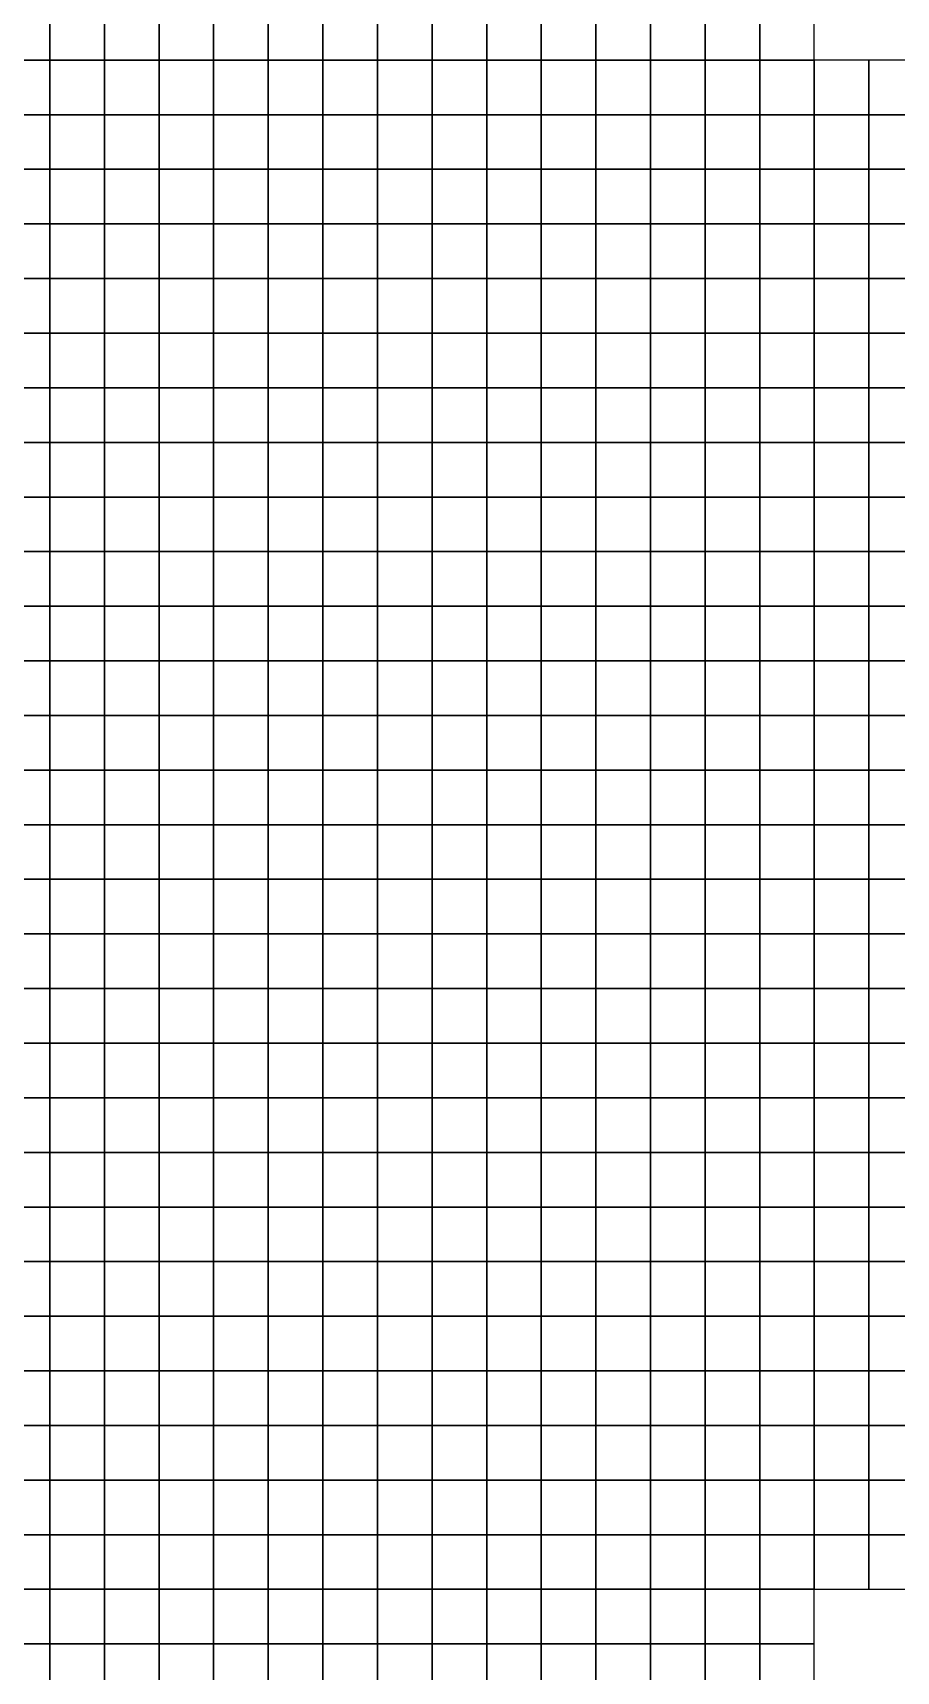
# Model space of a CAD drawing. Extents: x -2.8 to 74.5, y -0.2 to 18.4.
# Drawn here: x 2.91 to 6.07, y 5.9 to 11.9 of the extents above; entities that cross this region are included whole.
import ezdxf

# ---------------------------------------------------------------- set-up
doc = ezdxf.new("R2010")
doc.units = 0
doc.header["$MEASUREMENT"] = 0
doc.layers.add('layer_elements', color=7, linetype='Continuous')

msp = doc.modelspace()

# ---------------------------------------------------------------- linework, layer by layer
at = {"layer": 'layer_elements', "color": 51, "true_color": 0xffff73}
for points in [[(2.77, 11.8), (2.97, 11.8), (2.97, 12), (2.77, 12)], [(2.97, 11.8), (3.17, 11.8), (3.17, 12), (2.97, 12)], [(3.17, 11.8), (3.37, 11.8), (3.37, 12), (3.17, 12)], [(3.37, 11.8), (3.57, 11.8), (3.57, 12), (3.37, 12)], [(3.57, 11.8), (3.77, 11.8), (3.77, 12), (3.57, 12)], [(3.77, 11.8), (3.97, 11.8), (3.97, 12), (3.77, 12)], [(3.97, 11.8), (4.17, 11.8), (4.17, 12), (3.97, 12)], [(4.17, 11.8), (4.37, 11.8), (4.37, 12), (4.17, 12)], [(4.37, 11.8), (4.57, 11.8), (4.57, 12), (4.37, 12)], [(4.57, 11.8), (4.77, 11.8), (4.77, 12), (4.57, 12)], [(4.77, 11.8), (4.97, 11.8), (4.97, 12), (4.77, 12)], [(4.97, 11.8), (5.17, 11.8), (5.17, 12), (4.97, 12)], [(5.17, 11.8), (5.37, 11.8), (5.37, 12), (5.17, 12)], [(5.57, 11.8, 0), (5.77, 11.8), (5.77, 12), (5.57, 12, 0)], [(2.77, 11.6), (2.97, 11.6), (2.97, 11.8), (2.77, 11.8)], [(2.97, 11.6), (3.17, 11.6), (3.17, 11.8), (2.97, 11.8)], [(3.17, 11.6), (3.37, 11.6), (3.37, 11.8), (3.17, 11.8)], [(3.37, 11.6), (3.57, 11.6), (3.57, 11.8), (3.37, 11.8)], [(3.57, 11.6), (3.77, 11.6), (3.77, 11.8), (3.57, 11.8)], [(3.77, 11.6), (3.97, 11.6), (3.97, 11.8), (3.77, 11.8)], [(3.97, 11.6), (4.17, 11.6), (4.17, 11.8), (3.97, 11.8)], [(4.17, 11.6), (4.37, 11.6), (4.37, 11.8), (4.17, 11.8)], [(4.37, 11.6), (4.57, 11.6), (4.57, 11.8), (4.37, 11.8)], [(4.57, 11.6), (4.77, 11.6), (4.77, 11.8), (4.57, 11.8)], [(4.77, 11.6), (4.97, 11.6), (4.97, 11.8), (4.77, 11.8)], [(4.97, 11.6), (5.17, 11.6), (5.17, 11.8), (4.97, 11.8)], [(5.17, 11.6), (5.37, 11.6), (5.37, 11.8), (5.17, 11.8)], [(5.77, 11.6, 0), (5.97, 11.6), (5.97, 11.8), (5.77, 11.8)], [(5.97, 11.6), (6.17, 11.6), (6.17, 11.8), (5.97, 11.8)], [(3.77, 11.4), (3.97, 11.4), (3.97, 11.6), (3.77, 11.6)], [(3.97, 11.4), (4.17, 11.4), (4.17, 11.6), (3.97, 11.6)], [(4.17, 11.4), (4.37, 11.4), (4.37, 11.6), (4.17, 11.6)], [(4.37, 11.4), (4.57, 11.4), (4.57, 11.6), (4.37, 11.6)], [(4.57, 11.4), (4.77, 11.4), (4.77, 11.6), (4.57, 11.6)], [(4.77, 11.4), (4.97, 11.4), (4.97, 11.6), (4.77, 11.6)], [(4.97, 11.4), (5.17, 11.4), (5.17, 11.6), (4.97, 11.6)], [(5.17, 11.4), (5.37, 11.4), (5.37, 11.6), (5.17, 11.6)], [(4.17, 11.2), (4.37, 11.2), (4.37, 11.4), (4.17, 11.4)], [(4.37, 11.2), (4.57, 11.2), (4.57, 11.4), (4.37, 11.4)], [(4.77, 11.2), (4.97, 11.2), (4.97, 11.4), (4.77, 11.4)], [(4.97, 11.2), (5.17, 11.2), (5.17, 11.4), (4.97, 11.4)], [(5.17, 11.2), (5.37, 11.2), (5.37, 11.4), (5.17, 11.4)], [(5.37, 11.2), (5.57, 11.2), (5.57, 11.4), (5.37, 11.4)], [(4.37, 11), (4.57, 11), (4.57, 11.2), (4.37, 11.2)], [(4.97, 11), (5.17, 11), (5.17, 11.2), (4.97, 11.2)], [(5.17, 11), (5.37, 11), (5.37, 11.2), (5.17, 11.2)], [(5.37, 11), (5.57, 11), (5.57, 11.2), (5.37, 11.2)], [(5.57, 11), (5.77, 11), (5.77, 11.2), (5.57, 11.2)], [(5.77, 11), (5.97, 11), (5.97, 11.2), (5.77, 11.2)], [(5.97, 11), (6.17, 11), (6.17, 11.2), (5.97, 11.2)], [(5.77, 6.8), (5.97, 6.8), (5.97, 7), (5.77, 7)], [(5.97, 6.8), (6.17, 6.8), (6.17, 7), (5.97, 7)], [(5.17, 6.6), (5.37, 6.6), (5.37, 6.8), (5.17, 6.8)], [(5.37, 6.6), (5.57, 6.6), (5.57, 6.8), (5.37, 6.8)], [(5.57, 6.6), (5.77, 6.6), (5.77, 6.8), (5.57, 6.8)], [(5.77, 6.6), (5.97, 6.6), (5.97, 6.8), (5.77, 6.8)], [(5.97, 6.6), (6.17, 6.6), (6.17, 6.8), (5.97, 6.8)], [(5.17, 6.4), (5.37, 6.4), (5.37, 6.6), (5.17, 6.6)], [(5.77, 6.4, 0), (5.97, 6.4, 0), (5.97, 6.6), (5.77, 6.6)], [(5.17, 6.2), (5.37, 6.2), (5.37, 6.4), (5.17, 6.4)], [(5.77, 6.2), (5.97, 6.2), (5.97, 6.4, 0), (5.77, 6.4, 0)], [(5.97, 6.2), (6.17, 6.2), (6.17, 6.4, 0), (5.97, 6.4, 0)]]:
    msp.add_3dface(points, dxfattribs=at)
at = {"layer": 'layer_elements', "color": 171, "true_color": 0x8080ff}
for points in [[(5.37, 11.8), (5.57, 11.8, 0), (5.57, 12, 0), (5.37, 12)], [(2.77, 11.4), (2.97, 11.4), (2.97, 11.6), (2.77, 11.6)], [(2.97, 11.4), (3.17, 11.4), (3.17, 11.6), (2.97, 11.6)], [(3.17, 11.4), (3.37, 11.4), (3.37, 11.6), (3.17, 11.6)], [(3.37, 11.4), (3.57, 11.4), (3.57, 11.6), (3.37, 11.6)], [(3.57, 11.4), (3.77, 11.4), (3.77, 11.6), (3.57, 11.6)], [(2.77, 11.2), (2.97, 11.2), (2.97, 11.4), (2.77, 11.4)], [(2.97, 11.2), (3.17, 11.2), (3.17, 11.4), (2.97, 11.4)], [(3.17, 11.2), (3.37, 11.2), (3.37, 11.4), (3.17, 11.4)], [(3.37, 11.2), (3.57, 11.2), (3.57, 11.4), (3.37, 11.4)], [(3.57, 11.2), (3.77, 11.2), (3.77, 11.4), (3.57, 11.4)], [(3.77, 11.2), (3.97, 11.2), (3.97, 11.4), (3.77, 11.4)], [(3.97, 11.2), (4.17, 11.2), (4.17, 11.4), (3.97, 11.4)], [(4.57, 11.2), (4.77, 11.2), (4.77, 11.4), (4.57, 11.4)], [(2.77, 11), (2.97, 11), (2.97, 11.2), (2.77, 11.2)], [(2.97, 11), (3.17, 11), (3.17, 11.2), (2.97, 11.2)], [(3.17, 11), (3.37, 11), (3.37, 11.2), (3.17, 11.2)], [(3.37, 11), (3.57, 11), (3.57, 11.2), (3.37, 11.2)], [(3.57, 11), (3.77, 11), (3.77, 11.2), (3.57, 11.2)], [(3.77, 11), (3.97, 11), (3.97, 11.2), (3.77, 11.2)], [(3.97, 11), (4.17, 11), (4.17, 11.2), (3.97, 11.2)], [(4.17, 11), (4.37, 11), (4.37, 11.2), (4.17, 11.2)], [(4.57, 11), (4.77, 11), (4.77, 11.2), (4.57, 11.2)], [(4.77, 11), (4.97, 11), (4.97, 11.2), (4.77, 11.2)], [(2.77, 10.8), (2.97, 10.8), (2.97, 11), (2.77, 11)], [(2.97, 10.8), (3.17, 10.8), (3.17, 11), (2.97, 11)], [(3.17, 10.8), (3.37, 10.8), (3.37, 11), (3.17, 11)], [(3.37, 10.8), (3.57, 10.8), (3.57, 11), (3.37, 11)], [(3.57, 10.8), (3.77, 10.8), (3.77, 11), (3.57, 11)], [(3.77, 10.8), (3.97, 10.8), (3.97, 11), (3.77, 11)], [(3.97, 10.8), (4.17, 10.8), (4.17, 11), (3.97, 11)], [(4.17, 10.8), (4.37, 10.8), (4.37, 11), (4.17, 11)], [(4.37, 10.8), (4.57, 10.8), (4.57, 11), (4.37, 11)], [(4.57, 10.8), (4.77, 10.8), (4.77, 11), (4.57, 11)], [(4.77, 10.8), (4.97, 10.8), (4.97, 11), (4.77, 11)], [(4.97, 10.8), (5.17, 10.8), (5.17, 11), (4.97, 11)], [(5.17, 10.8), (5.37, 10.8), (5.37, 11), (5.17, 11)], [(5.37, 10.8), (5.57, 10.8), (5.57, 11), (5.37, 11)], [(5.57, 10.8), (5.77, 10.8), (5.77, 11), (5.57, 11)], [(5.77, 10.8), (5.97, 10.8), (5.97, 11), (5.77, 11)], [(5.97, 10.8), (6.17, 10.8), (6.17, 11), (5.97, 11)], [(2.77, 10.6), (2.97, 10.6), (2.97, 10.8), (2.77, 10.8)], [(2.97, 10.6), (3.17, 10.6), (3.17, 10.8), (2.97, 10.8)], [(3.17, 10.6), (3.37, 10.6), (3.37, 10.8), (3.17, 10.8)], [(3.37, 10.6), (3.57, 10.6), (3.57, 10.8), (3.37, 10.8)], [(3.57, 10.6), (3.77, 10.6), (3.77, 10.8), (3.57, 10.8)], [(3.77, 10.6), (3.97, 10.6), (3.97, 10.8), (3.77, 10.8)], [(3.97, 10.6), (4.17, 10.6), (4.17, 10.8), (3.97, 10.8)], [(4.17, 10.6), (4.37, 10.6), (4.37, 10.8), (4.17, 10.8)], [(4.37, 10.6), (4.57, 10.6), (4.57, 10.8), (4.37, 10.8)], [(4.57, 10.6), (4.77, 10.6), (4.77, 10.8), (4.57, 10.8)], [(4.77, 10.6), (4.97, 10.6), (4.97, 10.8), (4.77, 10.8)], [(4.97, 10.6), (5.17, 10.6), (5.17, 10.8), (4.97, 10.8)], [(5.17, 10.6), (5.37, 10.6), (5.37, 10.8), (5.17, 10.8)], [(5.37, 10.6), (5.57, 10.6), (5.57, 10.8), (5.37, 10.8)], [(5.57, 10.6), (5.77, 10.6), (5.77, 10.8), (5.57, 10.8)], [(5.77, 10.6), (5.97, 10.6), (5.97, 10.8), (5.77, 10.8)], [(5.97, 10.6), (6.17, 10.6), (6.17, 10.8), (5.97, 10.8)], [(2.77, 10.4), (2.97, 10.4), (2.97, 10.6), (2.77, 10.6)], [(2.97, 10.4), (3.17, 10.4), (3.17, 10.6), (2.97, 10.6)], [(3.17, 10.4), (3.37, 10.4), (3.37, 10.6), (3.17, 10.6)], [(3.37, 10.4), (3.57, 10.4), (3.57, 10.6), (3.37, 10.6)], [(3.57, 10.4), (3.77, 10.4), (3.77, 10.6), (3.57, 10.6)], [(3.77, 10.4), (3.97, 10.4), (3.97, 10.6), (3.77, 10.6)], [(3.97, 10.4), (4.17, 10.4), (4.17, 10.6), (3.97, 10.6)], [(4.17, 10.4), (4.37, 10.4), (4.37, 10.6), (4.17, 10.6)], [(4.37, 10.4), (4.57, 10.4), (4.57, 10.6), (4.37, 10.6)], [(4.57, 10.4), (4.77, 10.4), (4.77, 10.6), (4.57, 10.6)], [(4.77, 10.4), (4.97, 10.4), (4.97, 10.6), (4.77, 10.6)], [(4.97, 10.4), (5.17, 10.4), (5.17, 10.6), (4.97, 10.6)], [(5.17, 10.4), (5.37, 10.4), (5.37, 10.6), (5.17, 10.6)], [(5.37, 10.4), (5.57, 10.4), (5.57, 10.6), (5.37, 10.6)], [(5.57, 10.4), (5.77, 10.4), (5.77, 10.6), (5.57, 10.6)], [(5.77, 10.4), (5.97, 10.4), (5.97, 10.6), (5.77, 10.6)], [(5.97, 10.4), (6.17, 10.4), (6.17, 10.6), (5.97, 10.6)], [(2.77, 10.2), (2.97, 10.2), (2.97, 10.4), (2.77, 10.4)], [(2.97, 10.2), (3.17, 10.2), (3.17, 10.4), (2.97, 10.4)], [(3.17, 10.2), (3.37, 10.2), (3.37, 10.4), (3.17, 10.4)], [(3.37, 10.2), (3.57, 10.2), (3.57, 10.4), (3.37, 10.4)], [(3.57, 10.2), (3.77, 10.2), (3.77, 10.4), (3.57, 10.4)], [(3.77, 10.2), (3.97, 10.2), (3.97, 10.4), (3.77, 10.4)], [(3.97, 10.2), (4.17, 10.2), (4.17, 10.4), (3.97, 10.4)], [(4.17, 10.2), (4.37, 10.2), (4.37, 10.4), (4.17, 10.4)], [(4.37, 10.2), (4.57, 10.2), (4.57, 10.4), (4.37, 10.4)], [(4.57, 10.2), (4.77, 10.2), (4.77, 10.4), (4.57, 10.4)], [(4.77, 10.2), (4.97, 10.2), (4.97, 10.4), (4.77, 10.4)], [(4.97, 10.2), (5.17, 10.2), (5.17, 10.4), (4.97, 10.4)], [(5.17, 10.2), (5.37, 10.2), (5.37, 10.4), (5.17, 10.4)], [(5.37, 10.2), (5.57, 10.2), (5.57, 10.4), (5.37, 10.4)], [(5.57, 10.2), (5.77, 10.2), (5.77, 10.4), (5.57, 10.4)], [(5.77, 10.2), (5.97, 10.2), (5.97, 10.4), (5.77, 10.4)], [(5.97, 10.2), (6.17, 10.2), (6.17, 10.4), (5.97, 10.4)], [(2.77, 10), (2.97, 10), (2.97, 10.2), (2.77, 10.2)], [(2.97, 10), (3.17, 10), (3.17, 10.2), (2.97, 10.2)], [(3.17, 10), (3.37, 10), (3.37, 10.2), (3.17, 10.2)], [(3.37, 10), (3.57, 10), (3.57, 10.2), (3.37, 10.2)], [(3.57, 10), (3.77, 10), (3.77, 10.2), (3.57, 10.2)], [(3.77, 10), (3.97, 10), (3.97, 10.2), (3.77, 10.2)], [(3.97, 10), (4.17, 10), (4.17, 10.2), (3.97, 10.2)], [(4.17, 10), (4.37, 10), (4.37, 10.2), (4.17, 10.2)], [(4.37, 10), (4.57, 10), (4.57, 10.2), (4.37, 10.2)], [(4.57, 10), (4.77, 10), (4.77, 10.2), (4.57, 10.2)], [(4.77, 10), (4.97, 10), (4.97, 10.2), (4.77, 10.2)], [(4.97, 10), (5.17, 10), (5.17, 10.2), (4.97, 10.2)], [(5.17, 10), (5.37, 10), (5.37, 10.2), (5.17, 10.2)], [(5.37, 10), (5.57, 10), (5.57, 10.2), (5.37, 10.2)], [(5.57, 10), (5.77, 10), (5.77, 10.2), (5.57, 10.2)], [(5.77, 10), (5.97, 10), (5.97, 10.2), (5.77, 10.2)], [(5.97, 10), (6.17, 10), (6.17, 10.2), (5.97, 10.2)], [(2.77, 9.8), (2.97, 9.8), (2.97, 10), (2.77, 10)], [(2.97, 9.8), (3.17, 9.8), (3.17, 10), (2.97, 10)], [(3.17, 9.8), (3.37, 9.8), (3.37, 10), (3.17, 10)], [(3.37, 9.8), (3.57, 9.8), (3.57, 10), (3.37, 10)], [(3.57, 9.8), (3.77, 9.8), (3.77, 10), (3.57, 10)], [(3.77, 9.8), (3.97, 9.8), (3.97, 10), (3.77, 10)], [(3.97, 9.8), (4.17, 9.8), (4.17, 10), (3.97, 10)], [(4.17, 9.8), (4.37, 9.8), (4.37, 10), (4.17, 10)], [(4.37, 9.8), (4.57, 9.8), (4.57, 10), (4.37, 10)], [(4.57, 9.8), (4.77, 9.8), (4.77, 10), (4.57, 10)], [(4.77, 9.8), (4.97, 9.8), (4.97, 10), (4.77, 10)], [(4.97, 9.8), (5.17, 9.8), (5.17, 10), (4.97, 10)], [(5.17, 9.8), (5.37, 9.8), (5.37, 10), (5.17, 10)], [(5.37, 9.8), (5.57, 9.8), (5.57, 10), (5.37, 10)], [(5.57, 9.8), (5.77, 9.8), (5.77, 10), (5.57, 10)], [(5.77, 9.8), (5.97, 9.8), (5.97, 10), (5.77, 10)], [(5.97, 9.8), (6.17, 9.8), (6.17, 10), (5.97, 10)], [(2.77, 9.6), (2.97, 9.6), (2.97, 9.8), (2.77, 9.8)], [(2.97, 9.6), (3.17, 9.6), (3.17, 9.8), (2.97, 9.8)], [(3.17, 9.6), (3.37, 9.6), (3.37, 9.8), (3.17, 9.8)], [(3.37, 9.6), (3.57, 9.6), (3.57, 9.8), (3.37, 9.8)], [(3.57, 9.6), (3.77, 9.6), (3.77, 9.8), (3.57, 9.8)], [(3.77, 9.6), (3.97, 9.6), (3.97, 9.8), (3.77, 9.8)], [(3.97, 9.6), (4.17, 9.6), (4.17, 9.8), (3.97, 9.8)], [(4.17, 9.6), (4.37, 9.6), (4.37, 9.8), (4.17, 9.8)], [(4.37, 9.6), (4.57, 9.6), (4.57, 9.8), (4.37, 9.8)], [(4.57, 9.6), (4.77, 9.6), (4.77, 9.8), (4.57, 9.8)], [(4.77, 9.6), (4.97, 9.6), (4.97, 9.8), (4.77, 9.8)], [(4.97, 9.6), (5.17, 9.6), (5.17, 9.8), (4.97, 9.8)], [(5.17, 9.6), (5.37, 9.6), (5.37, 9.8), (5.17, 9.8)], [(5.37, 9.6), (5.57, 9.6), (5.57, 9.8), (5.37, 9.8)], [(5.57, 9.6), (5.77, 9.6), (5.77, 9.8), (5.57, 9.8)], [(5.77, 9.6), (5.97, 9.6), (5.97, 9.8), (5.77, 9.8)], [(5.97, 9.6), (6.17, 9.6), (6.17, 9.8), (5.97, 9.8)], [(2.77, 9.4), (2.97, 9.4), (2.97, 9.6), (2.77, 9.6)], [(2.97, 9.4), (3.17, 9.4), (3.17, 9.6), (2.97, 9.6)], [(3.17, 9.4), (3.37, 9.4), (3.37, 9.6), (3.17, 9.6)], [(3.37, 9.4), (3.57, 9.4), (3.57, 9.6), (3.37, 9.6)], [(3.57, 9.4), (3.77, 9.4), (3.77, 9.6), (3.57, 9.6)], [(3.77, 9.4), (3.97, 9.4), (3.97, 9.6), (3.77, 9.6)], [(3.97, 9.4), (4.17, 9.4), (4.17, 9.6), (3.97, 9.6)], [(4.17, 9.4), (4.37, 9.4), (4.37, 9.6), (4.17, 9.6)], [(4.37, 9.4), (4.57, 9.4), (4.57, 9.6), (4.37, 9.6)], [(4.57, 9.4), (4.77, 9.4), (4.77, 9.6), (4.57, 9.6)], [(4.77, 9.4), (4.97, 9.4), (4.97, 9.6), (4.77, 9.6)], [(4.97, 9.4), (5.17, 9.4), (5.17, 9.6), (4.97, 9.6)], [(5.17, 9.4), (5.37, 9.4), (5.37, 9.6), (5.17, 9.6)], [(5.37, 9.4), (5.57, 9.4), (5.57, 9.6), (5.37, 9.6)], [(5.57, 9.4), (5.77, 9.4), (5.77, 9.6), (5.57, 9.6)], [(5.77, 9.4), (5.97, 9.4), (5.97, 9.6), (5.77, 9.6)], [(5.97, 9.4), (6.17, 9.4), (6.17, 9.6), (5.97, 9.6)], [(2.77, 9.2), (2.97, 9.2), (2.97, 9.4), (2.77, 9.4)], [(2.97, 9.2), (3.17, 9.2), (3.17, 9.4), (2.97, 9.4)], [(3.17, 9.2), (3.37, 9.2), (3.37, 9.4), (3.17, 9.4)], [(3.37, 9.2), (3.57, 9.2), (3.57, 9.4), (3.37, 9.4)], [(3.57, 9.2), (3.77, 9.2), (3.77, 9.4), (3.57, 9.4)], [(3.77, 9.2), (3.97, 9.2), (3.97, 9.4), (3.77, 9.4)], [(3.97, 9.2), (4.17, 9.2), (4.17, 9.4), (3.97, 9.4)], [(4.17, 9.2), (4.37, 9.2), (4.37, 9.4), (4.17, 9.4)], [(4.37, 9.2), (4.57, 9.2), (4.57, 9.4), (4.37, 9.4)], [(4.57, 9.2), (4.77, 9.2), (4.77, 9.4), (4.57, 9.4)], [(4.77, 9.2), (4.97, 9.2), (4.97, 9.4), (4.77, 9.4)], [(4.97, 9.2), (5.17, 9.2), (5.17, 9.4), (4.97, 9.4)], [(5.17, 9.2), (5.37, 9.2), (5.37, 9.4), (5.17, 9.4)], [(5.37, 9.2), (5.57, 9.2), (5.57, 9.4), (5.37, 9.4)], [(5.57, 9.2), (5.77, 9.2), (5.77, 9.4), (5.57, 9.4)], [(5.77, 9.2), (5.97, 9.2), (5.97, 9.4), (5.77, 9.4)], [(5.97, 9.2), (6.17, 9.2), (6.17, 9.4), (5.97, 9.4)], [(2.77, 9), (2.97, 9), (2.97, 9.2), (2.77, 9.2)], [(2.97, 9), (3.17, 9), (3.17, 9.2), (2.97, 9.2)], [(3.17, 9), (3.37, 9), (3.37, 9.2), (3.17, 9.2)], [(3.37, 9), (3.57, 9), (3.57, 9.2), (3.37, 9.2)], [(3.57, 9), (3.77, 9), (3.77, 9.2), (3.57, 9.2)], [(3.77, 9), (3.97, 9), (3.97, 9.2), (3.77, 9.2)], [(3.97, 9), (4.17, 9), (4.17, 9.2), (3.97, 9.2)], [(4.17, 9), (4.37, 9), (4.37, 9.2), (4.17, 9.2)], [(4.37, 9), (4.57, 9), (4.57, 9.2), (4.37, 9.2)], [(4.57, 9), (4.77, 9), (4.77, 9.2), (4.57, 9.2)], [(4.77, 9), (4.97, 9), (4.97, 9.2), (4.77, 9.2)], [(4.97, 9), (5.17, 9), (5.17, 9.2), (4.97, 9.2)], [(5.17, 9), (5.37, 9), (5.37, 9.2), (5.17, 9.2)], [(5.37, 9), (5.57, 9), (5.57, 9.2), (5.37, 9.2)], [(5.57, 9), (5.77, 9), (5.77, 9.2), (5.57, 9.2)], [(5.77, 9), (5.97, 9), (5.97, 9.2), (5.77, 9.2)], [(5.97, 9), (6.17, 9), (6.17, 9.2), (5.97, 9.2)], [(2.77, 8.8), (2.97, 8.8), (2.97, 9), (2.77, 9)], [(2.97, 8.8), (3.17, 8.8), (3.17, 9), (2.97, 9)], [(3.17, 8.8), (3.37, 8.8), (3.37, 9), (3.17, 9)], [(3.37, 8.8), (3.57, 8.8), (3.57, 9), (3.37, 9)], [(3.57, 8.8), (3.77, 8.8), (3.77, 9), (3.57, 9)], [(3.77, 8.8), (3.97, 8.8), (3.97, 9), (3.77, 9)], [(3.97, 8.8), (4.17, 8.8), (4.17, 9), (3.97, 9)], [(4.17, 8.8), (4.37, 8.8), (4.37, 9), (4.17, 9)], [(4.37, 8.8), (4.57, 8.8), (4.57, 9), (4.37, 9)], [(4.57, 8.8), (4.77, 8.8), (4.77, 9), (4.57, 9)], [(4.77, 8.8), (4.97, 8.8), (4.97, 9), (4.77, 9)], [(4.97, 8.8), (5.17, 8.8), (5.17, 9), (4.97, 9)], [(5.17, 8.8), (5.37, 8.8), (5.37, 9), (5.17, 9)], [(5.37, 8.8), (5.57, 8.8), (5.57, 9), (5.37, 9)], [(5.57, 8.8), (5.77, 8.8), (5.77, 9), (5.57, 9)], [(5.77, 8.8), (5.97, 8.8), (5.97, 9), (5.77, 9)], [(5.97, 8.8), (6.17, 8.8), (6.17, 9), (5.97, 9)], [(2.77, 8.6), (2.97, 8.6), (2.97, 8.8), (2.77, 8.8)], [(2.97, 8.6), (3.17, 8.6), (3.17, 8.8), (2.97, 8.8)], [(3.17, 8.6), (3.37, 8.6), (3.37, 8.8), (3.17, 8.8)], [(3.37, 8.6), (3.57, 8.6), (3.57, 8.8), (3.37, 8.8)], [(3.57, 8.6), (3.77, 8.6), (3.77, 8.8), (3.57, 8.8)], [(3.77, 8.6), (3.97, 8.6), (3.97, 8.8), (3.77, 8.8)], [(3.97, 8.6), (4.17, 8.6), (4.17, 8.8), (3.97, 8.8)], [(4.17, 8.6), (4.37, 8.6), (4.37, 8.8), (4.17, 8.8)], [(4.37, 8.6), (4.57, 8.6), (4.57, 8.8), (4.37, 8.8)], [(4.57, 8.6), (4.77, 8.6), (4.77, 8.8), (4.57, 8.8)], [(4.77, 8.6), (4.97, 8.6), (4.97, 8.8), (4.77, 8.8)], [(4.97, 8.6), (5.17, 8.6), (5.17, 8.8), (4.97, 8.8)], [(5.17, 8.6), (5.37, 8.6), (5.37, 8.8), (5.17, 8.8)], [(5.37, 8.6), (5.57, 8.6), (5.57, 8.8), (5.37, 8.8)], [(5.57, 8.6), (5.77, 8.6), (5.77, 8.8), (5.57, 8.8)], [(5.77, 8.6), (5.97, 8.6), (5.97, 8.8), (5.77, 8.8)], [(5.97, 8.6), (6.17, 8.6), (6.17, 8.8), (5.97, 8.8)], [(2.77, 8.4), (2.97, 8.4), (2.97, 8.6), (2.77, 8.6)], [(2.97, 8.4), (3.17, 8.4), (3.17, 8.6), (2.97, 8.6)], [(3.17, 8.4), (3.37, 8.4), (3.37, 8.6), (3.17, 8.6)], [(3.37, 8.4), (3.57, 8.4), (3.57, 8.6), (3.37, 8.6)], [(3.57, 8.4), (3.77, 8.4), (3.77, 8.6), (3.57, 8.6)], [(3.77, 8.4), (3.97, 8.4), (3.97, 8.6), (3.77, 8.6)], [(3.97, 8.4), (4.17, 8.4), (4.17, 8.6), (3.97, 8.6)], [(4.17, 8.4), (4.37, 8.4), (4.37, 8.6), (4.17, 8.6)], [(4.37, 8.4), (4.57, 8.4), (4.57, 8.6), (4.37, 8.6)], [(4.57, 8.4), (4.77, 8.4), (4.77, 8.6), (4.57, 8.6)], [(4.77, 8.4), (4.97, 8.4), (4.97, 8.6), (4.77, 8.6)], [(4.97, 8.4), (5.17, 8.4), (5.17, 8.6), (4.97, 8.6)], [(5.17, 8.4), (5.37, 8.4), (5.37, 8.6), (5.17, 8.6)], [(5.37, 8.4), (5.57, 8.4), (5.57, 8.6), (5.37, 8.6)], [(5.57, 8.4), (5.77, 8.4), (5.77, 8.6), (5.57, 8.6)], [(5.77, 8.4), (5.97, 8.4), (5.97, 8.6), (5.77, 8.6)], [(5.97, 8.4), (6.17, 8.4), (6.17, 8.6), (5.97, 8.6)], [(2.77, 8.2), (2.97, 8.2), (2.97, 8.4), (2.77, 8.4)], [(2.97, 8.2), (3.17, 8.2), (3.17, 8.4), (2.97, 8.4)], [(3.17, 8.2), (3.37, 8.2), (3.37, 8.4), (3.17, 8.4)], [(3.37, 8.2), (3.57, 8.2), (3.57, 8.4), (3.37, 8.4)], [(3.57, 8.2), (3.77, 8.2), (3.77, 8.4), (3.57, 8.4)], [(3.77, 8.2), (3.97, 8.2), (3.97, 8.4), (3.77, 8.4)], [(3.97, 8.2), (4.17, 8.2), (4.17, 8.4), (3.97, 8.4)], [(4.17, 8.2), (4.37, 8.2), (4.37, 8.4), (4.17, 8.4)], [(4.37, 8.2), (4.57, 8.2), (4.57, 8.4), (4.37, 8.4)], [(4.57, 8.2), (4.77, 8.2), (4.77, 8.4), (4.57, 8.4)], [(4.77, 8.2), (4.97, 8.2), (4.97, 8.4), (4.77, 8.4)], [(4.97, 8.2), (5.17, 8.2), (5.17, 8.4), (4.97, 8.4)], [(5.17, 8.2), (5.37, 8.2), (5.37, 8.4), (5.17, 8.4)], [(5.37, 8.2), (5.57, 8.2), (5.57, 8.4), (5.37, 8.4)], [(5.57, 8.2), (5.77, 8.2), (5.77, 8.4), (5.57, 8.4)], [(5.77, 8.2), (5.97, 8.2), (5.97, 8.4), (5.77, 8.4)], [(5.97, 8.2), (6.17, 8.2), (6.17, 8.4), (5.97, 8.4)], [(2.77, 8), (2.97, 8), (2.97, 8.2), (2.77, 8.2)], [(2.97, 8), (3.17, 8), (3.17, 8.2), (2.97, 8.2)], [(3.17, 8), (3.37, 8), (3.37, 8.2), (3.17, 8.2)], [(3.37, 8), (3.57, 8), (3.57, 8.2), (3.37, 8.2)], [(3.57, 8), (3.77, 8), (3.77, 8.2), (3.57, 8.2)], [(3.77, 8), (3.97, 8), (3.97, 8.2), (3.77, 8.2)], [(3.97, 8), (4.17, 8), (4.17, 8.2), (3.97, 8.2)], [(4.17, 8), (4.37, 8), (4.37, 8.2), (4.17, 8.2)], [(4.37, 8), (4.57, 8), (4.57, 8.2), (4.37, 8.2)], [(4.57, 8), (4.77, 8), (4.77, 8.2), (4.57, 8.2)], [(4.77, 8), (4.97, 8), (4.97, 8.2), (4.77, 8.2)], [(4.97, 8), (5.17, 8), (5.17, 8.2), (4.97, 8.2)], [(5.17, 8), (5.37, 8), (5.37, 8.2), (5.17, 8.2)], [(5.37, 8), (5.57, 8), (5.57, 8.2), (5.37, 8.2)], [(5.57, 8), (5.77, 8), (5.77, 8.2), (5.57, 8.2)], [(5.77, 8), (5.97, 8), (5.97, 8.2), (5.77, 8.2)], [(5.97, 8), (6.17, 8), (6.17, 8.2), (5.97, 8.2)], [(2.77, 7.8), (2.97, 7.8), (2.97, 8), (2.77, 8)], [(2.97, 7.8), (3.17, 7.8), (3.17, 8), (2.97, 8)], [(3.17, 7.8), (3.37, 7.8), (3.37, 8), (3.17, 8)], [(3.37, 7.8), (3.57, 7.8), (3.57, 8), (3.37, 8)], [(3.57, 7.8), (3.77, 7.8), (3.77, 8), (3.57, 8)], [(3.77, 7.8), (3.97, 7.8), (3.97, 8), (3.77, 8)], [(3.97, 7.8), (4.17, 7.8), (4.17, 8), (3.97, 8)], [(4.17, 7.8), (4.37, 7.8), (4.37, 8), (4.17, 8)], [(4.37, 7.8), (4.57, 7.8), (4.57, 8), (4.37, 8)], [(4.57, 7.8), (4.77, 7.8), (4.77, 8), (4.57, 8)], [(4.77, 7.8), (4.97, 7.8), (4.97, 8), (4.77, 8)], [(4.97, 7.8), (5.17, 7.8), (5.17, 8), (4.97, 8)], [(5.17, 7.8), (5.37, 7.8), (5.37, 8), (5.17, 8)], [(5.37, 7.8), (5.57, 7.8), (5.57, 8), (5.37, 8)], [(5.57, 7.8), (5.77, 7.8), (5.77, 8), (5.57, 8)], [(5.77, 7.8), (5.97, 7.8), (5.97, 8), (5.77, 8)], [(5.97, 7.8), (6.17, 7.8), (6.17, 8), (5.97, 8)], [(2.77, 7.6), (2.97, 7.6), (2.97, 7.8), (2.77, 7.8)], [(2.97, 7.6), (3.17, 7.6), (3.17, 7.8), (2.97, 7.8)], [(3.17, 7.6), (3.37, 7.6), (3.37, 7.8), (3.17, 7.8)], [(3.37, 7.6), (3.57, 7.6), (3.57, 7.8), (3.37, 7.8)], [(3.57, 7.6), (3.77, 7.6), (3.77, 7.8), (3.57, 7.8)], [(3.77, 7.6), (3.97, 7.6), (3.97, 7.8), (3.77, 7.8)], [(3.97, 7.6), (4.17, 7.6), (4.17, 7.8), (3.97, 7.8)], [(4.17, 7.6), (4.37, 7.6), (4.37, 7.8), (4.17, 7.8)], [(4.37, 7.6), (4.57, 7.6), (4.57, 7.8), (4.37, 7.8)], [(4.57, 7.6), (4.77, 7.6), (4.77, 7.8), (4.57, 7.8)], [(4.77, 7.6), (4.97, 7.6), (4.97, 7.8), (4.77, 7.8)], [(4.97, 7.6), (5.17, 7.6), (5.17, 7.8), (4.97, 7.8)], [(5.17, 7.6), (5.37, 7.6), (5.37, 7.8), (5.17, 7.8)], [(5.37, 7.6), (5.57, 7.6), (5.57, 7.8), (5.37, 7.8)], [(5.57, 7.6), (5.77, 7.6), (5.77, 7.8), (5.57, 7.8)], [(5.77, 7.6), (5.97, 7.6), (5.97, 7.8), (5.77, 7.8)], [(5.97, 7.6), (6.17, 7.6), (6.17, 7.8), (5.97, 7.8)], [(2.77, 7.4), (2.97, 7.4), (2.97, 7.6), (2.77, 7.6)], [(2.97, 7.4), (3.17, 7.4), (3.17, 7.6), (2.97, 7.6)], [(3.17, 7.4), (3.37, 7.4), (3.37, 7.6), (3.17, 7.6)], [(3.37, 7.4), (3.57, 7.4), (3.57, 7.6), (3.37, 7.6)], [(3.57, 7.4), (3.77, 7.4), (3.77, 7.6), (3.57, 7.6)], [(3.77, 7.4), (3.97, 7.4), (3.97, 7.6), (3.77, 7.6)], [(3.97, 7.4), (4.17, 7.4), (4.17, 7.6), (3.97, 7.6)], [(4.17, 7.4), (4.37, 7.4), (4.37, 7.6), (4.17, 7.6)], [(4.37, 7.4), (4.57, 7.4), (4.57, 7.6), (4.37, 7.6)], [(4.57, 7.4), (4.77, 7.4), (4.77, 7.6), (4.57, 7.6)], [(4.77, 7.4), (4.97, 7.4), (4.97, 7.6), (4.77, 7.6)], [(4.97, 7.4), (5.17, 7.4), (5.17, 7.6), (4.97, 7.6)], [(5.17, 7.4), (5.37, 7.4), (5.37, 7.6), (5.17, 7.6)], [(5.37, 7.4), (5.57, 7.4), (5.57, 7.6), (5.37, 7.6)], [(5.57, 7.4), (5.77, 7.4), (5.77, 7.6), (5.57, 7.6)], [(5.77, 7.4), (5.97, 7.4), (5.97, 7.6), (5.77, 7.6)], [(5.97, 7.4), (6.17, 7.4), (6.17, 7.6), (5.97, 7.6)], [(2.77, 7.2), (2.97, 7.2), (2.97, 7.4), (2.77, 7.4)], [(2.97, 7.2), (3.17, 7.2), (3.17, 7.4), (2.97, 7.4)], [(3.17, 7.2), (3.37, 7.2), (3.37, 7.4), (3.17, 7.4)], [(3.37, 7.2), (3.57, 7.2), (3.57, 7.4), (3.37, 7.4)], [(3.57, 7.2), (3.77, 7.2), (3.77, 7.4), (3.57, 7.4)], [(3.77, 7.2), (3.97, 7.2), (3.97, 7.4), (3.77, 7.4)], [(3.97, 7.2), (4.17, 7.2), (4.17, 7.4), (3.97, 7.4)], [(4.17, 7.2), (4.37, 7.2), (4.37, 7.4), (4.17, 7.4)], [(4.37, 7.2), (4.57, 7.2), (4.57, 7.4), (4.37, 7.4)], [(4.57, 7.2), (4.77, 7.2), (4.77, 7.4), (4.57, 7.4)], [(4.77, 7.2), (4.97, 7.2), (4.97, 7.4), (4.77, 7.4)], [(4.97, 7.2), (5.17, 7.2), (5.17, 7.4), (4.97, 7.4)], [(5.17, 7.2), (5.37, 7.2), (5.37, 7.4), (5.17, 7.4)], [(5.37, 7.2), (5.57, 7.2), (5.57, 7.4), (5.37, 7.4)], [(5.57, 7.2), (5.77, 7.2), (5.77, 7.4), (5.57, 7.4)], [(5.77, 7.2), (5.97, 7.2), (5.97, 7.4), (5.77, 7.4)], [(5.97, 7.2), (6.17, 7.2), (6.17, 7.4), (5.97, 7.4)], [(2.77, 7), (2.97, 7), (2.97, 7.2), (2.77, 7.2)], [(2.97, 7), (3.17, 7), (3.17, 7.2), (2.97, 7.2)], [(3.17, 7), (3.37, 7), (3.37, 7.2), (3.17, 7.2)], [(3.37, 7), (3.57, 7), (3.57, 7.2), (3.37, 7.2)], [(3.57, 7), (3.77, 7), (3.77, 7.2), (3.57, 7.2)], [(3.77, 7), (3.97, 7), (3.97, 7.2), (3.77, 7.2)], [(3.97, 7), (4.17, 7), (4.17, 7.2), (3.97, 7.2)], [(4.17, 7), (4.37, 7), (4.37, 7.2), (4.17, 7.2)], [(4.37, 7), (4.57, 7), (4.57, 7.2), (4.37, 7.2)], [(4.57, 7), (4.77, 7), (4.77, 7.2), (4.57, 7.2)], [(4.77, 7), (4.97, 7), (4.97, 7.2), (4.77, 7.2)], [(4.97, 7), (5.17, 7), (5.17, 7.2), (4.97, 7.2)], [(5.17, 7), (5.37, 7), (5.37, 7.2), (5.17, 7.2)], [(5.37, 7), (5.57, 7), (5.57, 7.2), (5.37, 7.2)], [(5.57, 7), (5.77, 7), (5.77, 7.2), (5.57, 7.2)], [(5.77, 7), (5.97, 7), (5.97, 7.2), (5.77, 7.2)], [(5.97, 7), (6.17, 7), (6.17, 7.2), (5.97, 7.2)], [(2.77, 6.8), (2.97, 6.8), (2.97, 7), (2.77, 7)], [(2.97, 6.8), (3.17, 6.8), (3.17, 7), (2.97, 7)], [(3.17, 6.8), (3.37, 6.8), (3.37, 7), (3.17, 7)], [(3.37, 6.8), (3.57, 6.8), (3.57, 7), (3.37, 7)], [(3.57, 6.8), (3.77, 6.8), (3.77, 7), (3.57, 7)], [(3.77, 6.8), (3.97, 6.8), (3.97, 7), (3.77, 7)], [(3.97, 6.8), (4.17, 6.8), (4.17, 7), (3.97, 7)], [(4.17, 6.8), (4.37, 6.8), (4.37, 7), (4.17, 7)], [(4.37, 6.8), (4.57, 6.8), (4.57, 7), (4.37, 7)], [(4.57, 6.8), (4.77, 6.8), (4.77, 7), (4.57, 7)], [(4.77, 6.8), (4.97, 6.8), (4.97, 7), (4.77, 7)], [(4.97, 6.8), (5.17, 6.8), (5.17, 7), (4.97, 7)], [(5.17, 6.8), (5.37, 6.8), (5.37, 7), (5.17, 7)], [(5.37, 6.8), (5.57, 6.8), (5.57, 7), (5.37, 7)], [(5.57, 6.8), (5.77, 6.8), (5.77, 7), (5.57, 7)], [(2.77, 6.6), (2.97, 6.6), (2.97, 6.8), (2.77, 6.8)], [(2.97, 6.6), (3.17, 6.6), (3.17, 6.8), (2.97, 6.8)], [(3.17, 6.6), (3.37, 6.6), (3.37, 6.8), (3.17, 6.8)], [(3.37, 6.6), (3.57, 6.6), (3.57, 6.8), (3.37, 6.8)], [(3.57, 6.6), (3.77, 6.6), (3.77, 6.8), (3.57, 6.8)], [(3.77, 6.6), (3.97, 6.6), (3.97, 6.8), (3.77, 6.8)], [(3.97, 6.6), (4.17, 6.6), (4.17, 6.8), (3.97, 6.8)], [(4.17, 6.6), (4.37, 6.6), (4.37, 6.8), (4.17, 6.8)], [(4.37, 6.6), (4.57, 6.6), (4.57, 6.8), (4.37, 6.8)], [(4.57, 6.6), (4.77, 6.6), (4.77, 6.8), (4.57, 6.8)], [(4.77, 6.6), (4.97, 6.6), (4.97, 6.8), (4.77, 6.8)], [(4.97, 6.6), (5.17, 6.6), (5.17, 6.8), (4.97, 6.8)], [(2.77, 6.4), (2.97, 6.4), (2.97, 6.6), (2.77, 6.6)], [(2.97, 6.4), (3.17, 6.4), (3.17, 6.6), (2.97, 6.6)], [(3.17, 6.4), (3.37, 6.4), (3.37, 6.6), (3.17, 6.6)], [(3.37, 6.4), (3.57, 6.4), (3.57, 6.6), (3.37, 6.6)], [(3.57, 6.4), (3.77, 6.4), (3.77, 6.6), (3.57, 6.6)], [(3.77, 6.4), (3.97, 6.4), (3.97, 6.6), (3.77, 6.6)], [(3.97, 6.4), (4.17, 6.4), (4.17, 6.6), (3.97, 6.6)], [(4.17, 6.4), (4.37, 6.4), (4.37, 6.6), (4.17, 6.6)], [(4.37, 6.4), (4.57, 6.4), (4.57, 6.6), (4.37, 6.6)], [(4.57, 6.4), (4.77, 6.4), (4.77, 6.6), (4.57, 6.6)], [(4.77, 6.4), (4.97, 6.4), (4.97, 6.6), (4.77, 6.6)], [(4.97, 6.4), (5.17, 6.4), (5.17, 6.6), (4.97, 6.6)], [(2.77, 6.2), (2.97, 6.2), (2.97, 6.4), (2.77, 6.4)], [(2.97, 6.2), (3.17, 6.2), (3.17, 6.4), (2.97, 6.4)], [(3.17, 6.2), (3.37, 6.2), (3.37, 6.4), (3.17, 6.4)], [(3.37, 6.2), (3.57, 6.2), (3.57, 6.4), (3.37, 6.4)], [(3.57, 6.2), (3.77, 6.2), (3.77, 6.4), (3.57, 6.4)], [(3.77, 6.2), (3.97, 6.2), (3.97, 6.4), (3.77, 6.4)], [(3.97, 6.2), (4.17, 6.2), (4.17, 6.4), (3.97, 6.4)], [(4.17, 6.2), (4.37, 6.2), (4.37, 6.4), (4.17, 6.4)], [(4.37, 6.2), (4.57, 6.2), (4.57, 6.4), (4.37, 6.4)], [(4.57, 6.2), (4.77, 6.2), (4.77, 6.4), (4.57, 6.4)], [(4.77, 6.2), (4.97, 6.2), (4.97, 6.4), (4.77, 6.4)], [(4.97, 6.2), (5.17, 6.2), (5.17, 6.4), (4.97, 6.4)], [(2.77, 6), (2.97, 6), (2.97, 6.2), (2.77, 6.2)], [(2.97, 6), (3.17, 6), (3.17, 6.2), (2.97, 6.2)], [(3.17, 6), (3.37, 6), (3.37, 6.2), (3.17, 6.2)], [(3.37, 6), (3.57, 6), (3.57, 6.2), (3.37, 6.2)], [(3.57, 6), (3.77, 6), (3.77, 6.2), (3.57, 6.2)], [(3.77, 6), (3.97, 6), (3.97, 6.2), (3.77, 6.2)], [(3.97, 6), (4.17, 6), (4.17, 6.2), (3.97, 6.2)], [(4.17, 6), (4.37, 6), (4.37, 6.2), (4.17, 6.2)], [(4.37, 6), (4.57, 6), (4.57, 6.2), (4.37, 6.2)], [(4.57, 6), (4.77, 6), (4.77, 6.2), (4.57, 6.2)], [(4.77, 6), (4.97, 6), (4.97, 6.2), (4.77, 6.2)], [(4.97, 6), (5.17, 6), (5.17, 6.2), (4.97, 6.2)], [(5.17, 6), (5.37, 6), (5.37, 6.2), (5.17, 6.2)], [(5.37, 6), (5.57, 6, 0), (5.57, 6.2, 0), (5.37, 6.2)], [(5.57, 6, 0), (5.77, 6), (5.77, 6.2), (5.57, 6.2, 0)], [(2.77, 5.8), (2.97, 5.8), (2.97, 6), (2.77, 6)], [(2.97, 5.8), (3.17, 5.8), (3.17, 6), (2.97, 6)], [(3.17, 5.8), (3.37, 5.8), (3.37, 6), (3.17, 6)], [(3.37, 5.8), (3.57, 5.8), (3.57, 6), (3.37, 6)], [(3.57, 5.8), (3.77, 5.8), (3.77, 6), (3.57, 6)], [(3.77, 5.8), (3.97, 5.8), (3.97, 6), (3.77, 6)], [(3.97, 5.8), (4.17, 5.8), (4.17, 6), (3.97, 6)], [(4.17, 5.8), (4.37, 5.8), (4.37, 6), (4.17, 6)], [(4.37, 5.8), (4.57, 5.8), (4.57, 6), (4.37, 6)], [(4.57, 5.8), (4.77, 5.8), (4.77, 6), (4.57, 6)], [(4.77, 5.8), (4.97, 5.8), (4.97, 6), (4.77, 6)], [(4.97, 5.8), (5.17, 5.8), (5.17, 6), (4.97, 6)], [(5.17, 5.8), (5.37, 5.8), (5.37, 6), (5.17, 6)], [(5.37, 5.8), (5.57, 5.8, 0), (5.57, 6, 0), (5.37, 6)], [(5.57, 5.8, 0), (5.77, 5.8), (5.77, 6), (5.57, 6, 0)]]:
    msp.add_3dface(points, dxfattribs=at)
at = {"layer": 'layer_elements', "color": 40, "true_color": 0xffdc37}
for points in [[(5.37, 11.6), (5.57, 11.6), (5.57, 11.8, 0), (5.37, 11.8)], [(5.77, 11.4), (5.97, 11.4), (5.97, 11.6), (5.77, 11.6, 0)], [(5.97, 11.4), (6.17, 11.4), (6.17, 11.6), (5.97, 11.6)], [(5.57, 11.2), (5.77, 11.2), (5.77, 11.4), (5.57, 11.4)], [(5.77, 11.2), (5.97, 11.2), (5.97, 11.4), (5.77, 11.4)], [(5.97, 11.2), (6.17, 11.2), (6.17, 11.4), (5.97, 11.4)], [(5.37, 6.4), (5.57, 6.4, 0), (5.57, 6.6), (5.37, 6.6)], [(5.57, 6.4, 0), (5.77, 6.4, 0), (5.77, 6.6), (5.57, 6.6)], [(5.97, 6.4, 0), (6.17, 6.4, 0), (6.17, 6.6), (5.97, 6.6)], [(5.37, 6.2), (5.57, 6.2, 0), (5.57, 6.4, 0), (5.37, 6.4)], [(5.57, 6.2, 0), (5.77, 6.2), (5.77, 6.4, 0), (5.57, 6.4, 0)]]:
    msp.add_3dface(points, dxfattribs=at)
at = {"layer": 'layer_elements', "color": 40, "true_color": 0xffa41c}
for points in [[(5.57, 11.6), (5.77, 11.6, 0), (5.77, 11.8), (5.57, 11.8, 0)], [(5.37, 11.4), (5.57, 11.4), (5.57, 11.6), (5.37, 11.6)], [(5.57, 11.4), (5.77, 11.4), (5.77, 11.6, 0), (5.57, 11.6)]]:
    msp.add_3dface(points, dxfattribs=at)

doc.saveas('drawing.dxf')
